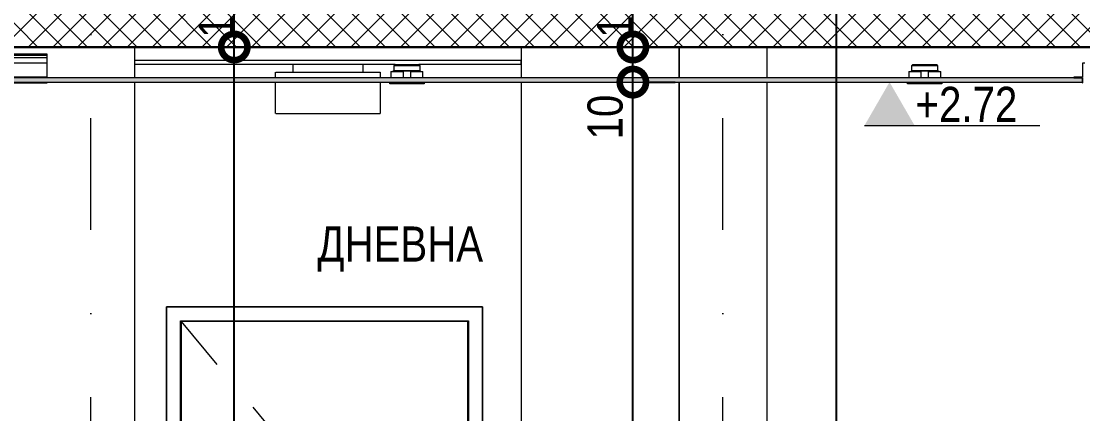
# Model space of a CAD drawing. Header units: centimetres. Extents: x 0 to 25250, y 0 to 2250.
# Drawn here: x 18570.9 to 18873.3, y 446.1 to 557.8 of the extents above; entities that cross this region are included whole.
import ezdxf

# ---------------------------------------------------------------- set-up
doc = ezdxf.new("R2010")
doc.units = ezdxf.units.CM
doc.linetypes.add('23-View-2$0$Dash', pattern=[31.75, 15.875, -15.875])
doc.linetypes.add('23-View-2$0$Dash dot', pattern=[79.375, 31.75, -23.8125, 0, -23.8125])
for name, color, linetype, lineweight in [('A-ANNO-DIMS', 7, 'Continuous', 9), ('A-ANNO-NOTE', 7, 'Continuous', 9), ('A-AREA-IDEN', 7, 'Continuous', 9), ('A-CLNG', 7, 'Continuous', 15), ('A-CLNG-PATT', 7, 'Continuous', 15), ('A-DOOR', 7, 'Continuous', 9), ('A-DOOR-FRAM', 7, 'Continuous', 15), ('A-FLOR-FNSH', 7, 'Continuous', 9), ('A-FLOR-PATT', 7, 'Continuous', 9), ('A-WALL', 7, 'Continuous', 9), ('E-LITE-EQPM', 7, 'Continuous', 9), ('G-ANNO-DIMS', 7, 'Continuous', 9), ('S-COLS', 7, 'Continuous', 9), ('S-GRID', 7, 'Continuous', 9)]:
    doc.layers.add(name, color=color, linetype=linetype, lineweight=lineweight)
doc.styles.add('23-View-2$0$Arial Narrow', font='ARIALN.TTF', dxfattribs={"height": 10})
doc.styles.add('23-View-2$0$Arial Narrow_1', font='ARIALN.TTF', dxfattribs={"height": 10})
doc.dimstyles.new('23-View-2$0$TEC_DIM', dxfattribs={"dimscale": 30.48, "dimtxt": 10.23431, "dimasz": 0.492126, "dimexe": 0.393701, "dimexo": 0.246063, "dimgap": 0, "dimtad": 1, "dimdec": 0, "dimzin": 0, "dimdsep": 46, "dimtxsty": '23-View-2$0$Arial Narrow_1', "dimblk1": '23-View-2$0$_DotSmall', "dimblk2": '23-View-2$0$_DotSmall', "dimsah": 1, "dimcen": 0.09, "dimazin": 0, "dimtfac": 1, "dimtdec": 4, "dimtix": 1, "dimtmove": 0, "dimatfit": 3, "dimfxl": 1, "dimtvp": 1, "dimtolj": 1, "dimtzin": 0, "dimarcsym": 2})
doc.dimstyles.new('23-View-2$0$TEC_DIM_1', dxfattribs={"dimscale": 30.48, "dimtxt": 10.23431, "dimasz": 0.492126, "dimexe": 0.393701, "dimexo": 0.246063, "dimgap": 0, "dimtad": 1, "dimdec": 0, "dimzin": 0, "dimdsep": 46, "dimtxsty": '23-View-2$0$Arial Narrow_1', "dimblk1": '23-View-2$0$_DotSmall', "dimblk2": '23-View-2$0$_DotSmall', "dimsah": 1, "dimcen": 0.09, "dimazin": 0, "dimtfac": 1, "dimtdec": 4, "dimtix": 1, "dimtmove": 2, "dimatfit": 3, "dimfxl": 1, "dimtvp": 1, "dimtolj": 1, "dimtzin": 0, "dimarcsym": 2})

# ---------------------------------------------------------------- blocks, each defined once
blk = doc.blocks.new('TEC_DOOR-INT - 90x200-2358335-В-В')
at = {"layer": 'A-DOOR', "linetype": '23-View-2$0$Dash'}
for p, q in [((-888.39, 203.8), (-806.79, 106.3)), ((-806.79, 106.3), (-888.39, 8.8))]:
    blk.add_line(p, q, dxfattribs=at)
at = {"layer": 'A-DOOR', "lineweight": 15}
for p, q in [((-806.79, 203.8), (-888.39, 203.8)), ((-888.39, 203.8), (-888.39, 8.8)), ((-806.79, 8.8), (-806.79, 203.8)), ((-888.39, 8.8), (-806.79, 8.8))]:
    blk.add_line(p, q, dxfattribs=at)
at = {"layer": 'A-DOOR'}
for p, q in [((-815.79, 109), (-826.29, 109)), ((-826.29, 108), (-826.29, 109)), ((-826.29, 107), (-826.29, 108)), ((-826.29, 107), (-815.79, 107))]:
    blk.add_line(p, q, dxfattribs=at)
at = {"layer": 'A-DOOR', "flags": 128}
for points in [[(-814.29, 109), (-814.29, 109), (-814.29, 109), (-814.3, 109), (-814.31, 109), (-814.32, 109), (-814.33, 109), (-814.35, 109), (-814.36, 109), (-814.38, 109), (-814.41, 109), (-814.43, 109), (-814.46, 109), (-814.49, 109), (-814.52, 109), (-814.55, 109), (-814.58, 109), (-814.62, 109), (-814.66, 109), (-814.7, 109), (-814.74, 109), (-814.79, 109), (-814.83, 109), (-814.88, 109), (-814.93, 109), (-814.98, 109), (-815.03, 109), (-815.08, 109), (-815.13, 109), (-815.19, 109), (-815.24, 109), (-815.3, 109), (-815.36, 109), (-815.41, 109), (-815.47, 109), (-815.53, 109), (-815.59, 109), (-815.65, 109), (-815.71, 109), (-815.77, 109), (-815.79, 109)], [(-815.79, 107), (-815.73, 107), (-815.67, 107), (-815.61, 107), (-815.55, 107), (-815.49, 107), (-815.43, 107), (-815.37, 107), (-815.31, 107), (-815.26, 107), (-815.2, 107), (-815.15, 107), (-815.09, 107), (-815.04, 107), (-814.99, 107), (-814.94, 107), (-814.89, 107), (-814.84, 107), (-814.8, 107), (-814.75, 107), (-814.71, 107), (-814.67, 107), (-814.63, 107), (-814.59, 107), (-814.56, 107), (-814.52, 107), (-814.49, 107), (-814.46, 107), (-814.44, 107), (-814.41, 107), (-814.39, 107), (-814.37, 107), (-814.35, 107), (-814.33, 107), (-814.32, 107), (-814.31, 107), (-814.3, 107), (-814.29, 107), (-814.29, 107), (-814.29, 107)]]:
    blk.add_lwpolyline(points, dxfattribs=at)
at = {"layer": 'A-DOOR'}
for start, end in [(360, 160.3657), (199.5633, 360)]:
    blk.add_arc((-814.04, 108), 3, start, end, dxfattribs=at)
at = {"layer": 'A-DOOR-FRAM'}
for p, q in [((-802.59, 208), (-892.59, 208)), ((-892.59, 208), (-892.59, 9.12)), ((-802.59, 8), (-802.59, 208)), ((-888.59, 204), (-806.59, 204)), ((-888.59, 8), (-888.59, 204)), ((-806.59, 204), (-806.59, 8))]:
    blk.add_line(p, q, dxfattribs=at)
blk = doc.blocks.new('Spot Elevations - ELEVATION_PROJECT-V38-В-В')
at = {"layer": 'A-ANNO-NOTE'}
blk.add_hatch(color=256, dxfattribs=at).paths.add_polyline_path([(-861.27, 549.61), (-846.96, 549.61), (-854.12, 562)])
blk.add_line((-861.27, 549.61), (-811.27, 549.61), dxfattribs=at)
blk = doc.blocks.new('23-View-2$0$_DotSmall')
at = {"color": 0, "linetype": 'ByBlock', "const_width": 0.5}
blk.add_lwpolyline([(-0.0625, 0, 1), (0.0625, 0, 1)], format="xyb", close=True, dxfattribs=at)
blk = doc.blocks.new('*D3266')
at = {"layer": 'A-ANNO-DIMS', "color": 0, "lineweight": -2, "transparency": 16777216}
for p, q in [((18803.19, 268.5), (18803.19, 568.5)), ((18808.04, 568.5), (18815.19, 568.5)), ((18808.04, 268.5), (18815.19, 268.5))]:
    blk.add_line(p, q, dxfattribs=at)
at = {"layer": 'A-ANNO-DIMS', "color": 0, "lineweight": -2, "transparency": 16777216, "xscale": 15, "yscale": 15, "zscale": 15}
for p, rotation in [((18803.19, 568.5), 90), ((18803.19, 268.5), 270)]:
    blk.add_blockref('23-View-2$0$_DotSmall', p, dxfattribs=dict(at, rotation=rotation))
at = {"layer": 'A-ANNO-DIMS', "color": 0, "transparency": 16777216, "insert": (18798.09, 418.5), "char_height": 10, "width": 22.8079, "attachment_point": 5, "rotation": 90, "style": '23-View-2$0$Arial Narrow_1'}
blk.add_mtext('\\A1;300', dxfattribs=at)
blk = doc.blocks.new('*D3270')
at = {"layer": 'A-ANNO-DIMS', "color": 0, "lineweight": -2, "transparency": 16777216}
for p, q in [((18745.18, 276.5), (18745.18, 540.5)), ((18750.03, 540.5), (18757.18, 540.5)), ((18750.03, 276.5), (18757.18, 276.5))]:
    blk.add_line(p, q, dxfattribs=at)
at = {"layer": 'A-ANNO-DIMS', "color": 0, "lineweight": -2, "transparency": 16777216, "xscale": 15, "yscale": 15, "zscale": 15}
for p, rotation in [((18745.18, 540.5), 90), ((18745.18, 276.5), 270)]:
    blk.add_blockref('23-View-2$0$_DotSmall', p, dxfattribs=dict(at, rotation=rotation))
at = {"layer": 'A-ANNO-DIMS', "color": 0, "transparency": 16777216, "insert": (18740.07, 408.5), "char_height": 10, "width": 22.8079, "attachment_point": 5, "rotation": 90, "style": '23-View-2$0$Arial Narrow_1'}
blk.add_mtext('\\A1;264', dxfattribs=at)
blk = doc.blocks.new('*D3271')
at = {"layer": 'A-ANNO-DIMS', "color": 0, "lineweight": -2, "transparency": 16777216}
for p, q in [((18745.18, 540.5), (18745.18, 550.5)), ((18750.03, 550.5), (18757.18, 550.5)), ((18750.03, 540.5), (18757.18, 540.5))]:
    blk.add_line(p, q, dxfattribs=at)
at = {"layer": 'A-ANNO-DIMS', "color": 0, "lineweight": -2, "transparency": 16777216, "xscale": 15, "yscale": 15, "zscale": 15}
for p, rotation in [((18745.18, 550.5), 90), ((18745.18, 540.5), 270)]:
    blk.add_blockref('23-View-2$0$_DotSmall', p, dxfattribs=dict(at, rotation=rotation))
at = {"layer": 'A-ANNO-DIMS', "color": 0, "transparency": 16777216, "insert": (18732.25, 524.18), "char_height": 10, "width": 15.2053, "attachment_point": 1, "rotation": 90, "line_spacing_factor": 0.974696, "style": '23-View-2$0$Arial Narrow_1'}
blk.add_mtext('\\A1;10', dxfattribs=at)
blk = doc.blocks.new('*D3272')
at = {"layer": 'A-ANNO-DIMS', "color": 0, "lineweight": -2, "transparency": 16777216}
for p, q in [((18745.18, 550.5), (18745.18, 568.5)), ((18750.03, 568.5), (18757.18, 568.5)), ((18750.03, 550.5), (18757.18, 550.5))]:
    blk.add_line(p, q, dxfattribs=at)
at = {"layer": 'A-ANNO-DIMS', "color": 0, "lineweight": -2, "transparency": 16777216, "xscale": 15, "yscale": 15, "zscale": 15}
for p, rotation in [((18745.18, 568.5), 90), ((18745.18, 550.5), 270)]:
    blk.add_blockref('23-View-2$0$_DotSmall', p, dxfattribs=dict(at, rotation=rotation))
at = {"layer": 'A-ANNO-DIMS', "color": 0, "transparency": 16777216, "insert": (18740.07, 559.5), "char_height": 10, "width": 15.2053, "attachment_point": 5, "rotation": 90, "style": '23-View-2$0$Arial Narrow_1'}
blk.add_mtext('\\A1;18', dxfattribs=at)
blk = doc.blocks.new('*D3279')
at = {"layer": 'A-ANNO-DIMS', "color": 0, "lineweight": -2, "transparency": 16777216}
for p, q in [((18631.64, 268.5), (18631.64, 550.5)), ((18636.48, 550.5), (18643.64, 550.5)), ((18636.48, 268.5), (18643.64, 268.5))]:
    blk.add_line(p, q, dxfattribs=at)
at = {"layer": 'A-ANNO-DIMS', "color": 0, "lineweight": -2, "transparency": 16777216, "xscale": 15, "yscale": 15, "zscale": 15}
for p, rotation in [((18631.64, 550.5), 90), ((18631.64, 268.5), 270)]:
    blk.add_blockref('23-View-2$0$_DotSmall', p, dxfattribs=dict(at, rotation=rotation))
at = {"layer": 'A-ANNO-DIMS', "color": 0, "transparency": 16777216, "insert": (18626.53, 409.5), "char_height": 10, "width": 22.8079, "attachment_point": 5, "rotation": 90, "style": '23-View-2$0$Arial Narrow_1'}
blk.add_mtext('\\A1;282', dxfattribs=at)
blk = doc.blocks.new('*D3280')
at = {"layer": 'A-ANNO-DIMS', "color": 0, "lineweight": -2, "transparency": 16777216}
for p, q in [((18631.64, 550.5), (18631.64, 568.5)), ((18636.48, 568.5), (18643.64, 568.5)), ((18636.48, 550.5), (18643.64, 550.5))]:
    blk.add_line(p, q, dxfattribs=at)
at = {"layer": 'A-ANNO-DIMS', "color": 0, "lineweight": -2, "transparency": 16777216, "xscale": 15, "yscale": 15, "zscale": 15}
for p, rotation in [((18631.64, 568.5), 90), ((18631.64, 550.5), 270)]:
    blk.add_blockref('23-View-2$0$_DotSmall', p, dxfattribs=dict(at, rotation=rotation))
at = {"layer": 'A-ANNO-DIMS', "color": 0, "transparency": 16777216, "insert": (18626.53, 559.5), "char_height": 10, "width": 15.2053, "attachment_point": 5, "rotation": 90, "style": '23-View-2$0$Arial Narrow_1'}
blk.add_mtext('\\A1;18', dxfattribs=at)
blk = doc.blocks.new('ClearAccent-RS060B-3D - 1xLED5-36-_830-1748872-В-В')
at = {"layer": 'E-LITE-EQPM', "lineweight": 5}
for p, q in [((-827.84, 275.24), (-828.08, 275)), ((-827.48, 277), (-827.84, 276.64)), ((-827.84, 276.64), (-827.84, 275.24)), ((-824.09, 276.64), (-827.84, 276.64)), ((-827.84, 275.24), (-824.09, 275.24)), ((-824.09, 275.24), (-827.84, 275.24)), ((-827.48, 277), (-824.09, 277)), ((-827.38, 275.24), (-827.38, 275)), ((-824.09, 277), (-820.69, 277)), ((-820.34, 276.64), (-824.09, 276.64)), ((-824.09, 275.24), (-820.34, 275.24)), ((-820.34, 275.24), (-824.09, 275.24)), ((-820.79, 275), (-820.79, 275.24)), ((-820.34, 276.64), (-820.69, 277)), ((-820.34, 275.24), (-820.34, 276.64)), ((-820.09, 275), (-820.34, 275.24)), ((-828.66, 275), (-828.66, 273.32)), ((-828.66, 275), (-825.12, 275)), ((-828.66, 273.32), (-828.59, 273.25)), ((-828.66, 273.32), (-825.12, 273.32)), ((-825.09, 273.25), (-825.09, 275.11)), ((-823.09, 275.11), (-825.09, 275.11)), ((-823.09, 275.11), (-823.09, 273.25)), ((-823.05, 275), (-819.52, 275)), ((-823.05, 273.32), (-819.52, 273.32)), ((-819.59, 273.25), (-819.52, 273.32)), ((-819.52, 273.32), (-819.52, 275)), ((-829.09, 272), (-829.09, 271.5)), ((-824.09, 271.5), (-828.96, 271.5)), ((-819.21, 271.5), (-824.09, 271.5)), ((-819.09, 271.5), (-819.09, 272))]:
    blk.add_line(p, q, dxfattribs=at)
blk = doc.blocks.new('ClearAccent-RS060B-3D - 1xLED5-36-_830-V31-В-В')
at = {"layer": 'E-LITE-EQPM', "lineweight": 5}
for p, q in [((-828.66, 273.32), (-828.59, 273.25)), ((-819.59, 273.25), (-819.52, 273.32)), ((-829.09, 272), (-829.09, 271.5)), ((-828.96, 271.5), (-828.96, 271.5)), ((-819.21, 271.5), (-819.21, 271.5)), ((-819.09, 271.5), (-819.09, 272))]:
    blk.add_line(p, q, dxfattribs=at)
blk = doc.blocks.new('ClearAccent-RS060B-3D - 1xLED5-36-_830-V32-В-В')
at = {"layer": 'E-LITE-EQPM', "lineweight": 5}
for p, q in [((-680.34, 275.24), (-680.58, 275)), ((-679.98, 277), (-680.34, 276.64)), ((-680.34, 276.64), (-680.34, 275.24)), ((-676.59, 276.64), (-680.34, 276.64)), ((-680.34, 275.24), (-676.59, 275.24)), ((-676.59, 275.24), (-680.34, 275.24)), ((-679.98, 277), (-676.59, 277)), ((-679.88, 275.24), (-679.88, 275)), ((-676.59, 277), (-673.19, 277)), ((-672.84, 276.64), (-676.59, 276.64)), ((-676.59, 275.24), (-673.34, 275.24)), ((-673.34, 275.24), (-676.59, 275.24)), ((-673.3, 275.24), (-672.84, 275.24)), ((-672.84, 275.24), (-673.3, 275.24)), ((-673.29, 275), (-673.29, 275.24)), ((-672.84, 276.64), (-673.19, 277)), ((-672.84, 275.24), (-672.84, 276.64)), ((-672.59, 275), (-672.84, 275.24)), ((-681.16, 275), (-681.16, 273.32)), ((-681.16, 275), (-677.62, 275)), ((-681.16, 273.32), (-681.09, 273.25)), ((-681.16, 273.32), (-677.62, 273.32)), ((-677.59, 273.25), (-677.59, 275.11)), ((-675.59, 275.11), (-677.59, 275.11)), ((-675.59, 275.11), (-675.59, 273.25)), ((-675.55, 275), (-672.02, 275)), ((-675.55, 273.32), (-672.02, 273.32)), ((-672.09, 273.25), (-672.02, 273.32)), ((-672.02, 273.32), (-672.02, 275)), ((-681.59, 272), (-681.59, 271.5)), ((-676.59, 271.5), (-681.46, 271.5)), ((-671.71, 271.5), (-676.59, 271.5)), ((-671.59, 271.5), (-671.59, 272))]:
    blk.add_line(p, q, dxfattribs=at)
blk = doc.blocks.new('TRACK LIGHT MAYTONI SYS LINE - 180-1621506-В-В')
at = {"layer": 'E-LITE-EQPM', "lineweight": 5}
for p, q in [((-926.59, 279.92), (-1106.59, 279.92)), ((-1106.59, 279.92), (-1106.59, 279.79)), ((-1106.59, 279.79), (-926.59, 279.79)), ((-1106.59, 279.79), (-1106.59, 279.56)), ((-926.59, 279.56), (-1106.59, 279.56)), ((-1106.59, 279.56), (-1106.59, 278.88)), ((-926.59, 278.88), (-1106.59, 278.88)), ((-1106.59, 278.88), (-1106.59, 277.38)), ((-926.59, 279.79), (-926.59, 279.92)), ((-926.59, 279.56), (-926.59, 279.79)), ((-926.59, 278.88), (-926.59, 279.56)), ((-926.59, 277.38), (-926.59, 278.88)), ((-926.59, 277.38), (-1106.59, 277.38)), ((-1106.59, 277.38), (-1106.59, 273.45)), ((-926.59, 273.45), (-926.59, 277.38)), ((-926.59, 273.45), (-1106.59, 273.45)), ((-1106.59, 273.45), (-1106.59, 273.25)), ((-926.59, 273.25), (-926.59, 273.45)), ((-1106.59, 272), (-1106.59, 271.83)), ((-1106.59, 271.83), (-926.59, 271.83)), ((-926.59, 271.83), (-926.59, 272))]:
    blk.add_line(p, q, dxfattribs=at)
blk = doc.blocks.new('Deckenleuchte rund mit Ring Aufbau - 30-1634168-В-В')
at = {"layer": 'E-LITE-EQPM', "lineweight": 5}
for p, q in [((-856.59, 277), (-856.59, 274.81)), ((-836.59, 274.81), (-836.59, 277)), ((-861.59, 274.81), (-861.59, 273.25)), ((-861.43, 274.81), (-846.59, 274.81)), ((-846.59, 274.81), (-831.74, 274.81)), ((-831.59, 273.25), (-831.59, 274.81)), ((-861.59, 272), (-861.59, 263.03)), ((-831.59, 263.03), (-831.59, 272)), ((-861.43, 263.03), (-846.59, 263.03)), ((-846.59, 263.03), (-831.74, 263.03))]:
    blk.add_line(p, q, dxfattribs=at)

msp = doc.modelspace()

# ---------------------------------------------------------------- hatches: boundary and pattern name
at = {"layer": 'A-CLNG-PATT', "true_color": 0xffff80}
h = msp.add_hatch(color=51, dxfattribs=at)
h.paths.add_polyline_path([(18838.01, 540.5), (18873.27, 540.5), (18873.27, 541.75), (18338.32, 541.7), (18338.32, 540.5), (18831.59, 540.5)])
h.paths.add_polyline_path([(19243.32, 540.5), (19243.32, 541.75), (19153.37, 541.7), (19153.37, 540.5), (19223.33, 540.5)])
h.paths.add_polyline_path([(19149.27, 540.5), (19149.27, 541.75), (18877.37, 541.7), (18877.37, 540.5), (19146.27, 540.5)])
at = {"layer": 'A-FLOR-PATT'}
h = msp.add_hatch(dxfattribs=at)
h.set_pattern_fill('FP2_34', color=256, style=0, pattern_type=2)
h.set_pattern_definition([(45, (18835.914, 601.401), (-3.535534, 3.535534), []), (135, (18835.914, 601.401), (-3.535534, -3.535534), [])])
h.paths.add_polyline_path([(18876.54, 550.5), (19372.16, 550.5), (19372.16, 568.5), (18298.32, 568.5), (18298.32, 550.5), (18863.7, 550.5)])

# ---------------------------------------------------------------- linework, layer by layer
at = {"layer": 'A-CLNG', "lineweight": 5}
for p, q in [((18603.32, 546.75), (18713.32, 546.75)), ((18677.43, 545.5), (18603.32, 545.5)), ((18713.32, 545.5), (18684.21, 545.5)), ((18713.32, 545.5), (18713.32, 546.75)), ((18873.87, 545.89), (18873.27, 545.89)), ((18873.27, 545.89), (18873.27, 541.95)), ((18870.82, 541.75), (18338.32, 541.75)), ((18873.27, 541.95), (18870.82, 541.95)), ((18870.82, 541.95), (18870.82, 541.75)), ((18873.27, 541.75), (18870.82, 541.75)), ((18870.82, 541.75), (18873.27, 541.75)), ((18873.27, 540.5), (18873.27, 541.75)), ((18873.27, 541.75), (18873.27, 540.5)), ((18338.32, 540.5), (18873.27, 540.5)), ((18873.27, 540.5), (18873.27, 540.34)), ((18873.27, 540.34), (18873.39, 540.34))]:
    msp.add_line(p, q, dxfattribs=at)
at = {"layer": 'A-FLOR-FNSH', "lineweight": 30}
msp.add_line((18323.32, 550.5), (19258.32, 550.5), dxfattribs=at)
at = {"layer": 'A-WALL'}
for p, q in [((18603.32, 541.75), (18603.32, 550.5)), ((18713.32, 550.5), (18713.32, 541.75)), ((18758.32, 541.75), (18758.32, 550.5)), ((18783.32, 550.5), (18783.32, 541.75)), ((18603.32, 319.47), (18603.32, 540.5)), ((18713.32, 540.5), (18713.32, 276.5)), ((18758.32, 276.5), (18758.32, 540.5)), ((18783.32, 540.5), (18783.32, 276.5)), ((18612.32, 476.5), (18702.32, 476.5)), ((18612.32, 277.62), (18612.32, 476.5)), ((18702.32, 476.5), (18702.32, 276.5))]:
    msp.add_line(p, q, dxfattribs=at)
at = {"layer": 'S-COLS'}
for p, q in [((18603.32, 541.75), (18603.32, 550.5)), ((18758.32, 550.5), (18758.32, 541.75)), ((18783.32, 550.5), (18783.32, 541.75)), ((18603.32, 319.47), (18603.32, 540.5)), ((18758.32, 540.5), (18758.32, 276.5)), ((18783.32, 540.5), (18783.32, 276.5))]:
    msp.add_line(p, q, dxfattribs=at)
at = {"layer": 'S-GRID', "color": 1, "linetype": '23-View-2$0$Dash dot', "lineweight": 18, "true_color": 0xff0000}
for p, q in [((18590.82, 180.58), (18590.82, 944)), ((18770.82, 180.58), (18770.82, 944))]:
    msp.add_line(p, q, dxfattribs=at)

# ---------------------------------------------------------------- block references
at = {"layer": 'A-DOOR'}
msp.add_blockref('TEC_DOOR-INT - 90x200-2358335-В-В', (19504.91, 268.5), dxfattribs=at)
at = {"layer": 'E-LITE-EQPM', "lineweight": 5}
for name, p in [('TRACK LIGHT MAYTONI SYS LINE - 180-1621506-В-В', (19504.91, 268.5)), ('Deckenleuchte rund mit Ring Aufbau - 30-1634168-В-В', (19504.91, 268.5)), ('ClearAccent-RS060B-3D - 1xLED5-36-_830-1748872-В-В', (19504.91, 268.5)), ('ClearAccent-RS060B-3D - 1xLED5-36-_830-V32-В-В', (19504.91, 268.5)), ('ClearAccent-RS060B-3D - 1xLED5-36-_830-V31-В-В', (19504.91, 268.5)), ('ClearAccent-RS060B-3D - 1xLED5-36-_830-V31-В-В', (19504.91, 268.5)), ('ClearAccent-RS060B-3D - 1xLED5-36-_830-V31-В-В', (19504.91, 268.5)), ('ClearAccent-RS060B-3D - 1xLED5-36-_830-V31-В-В', (19504.91, 268.5)), ('ClearAccent-RS060B-3D - 1xLED5-36-_830-V31-В-В', (19504.91, 268.5)), ('ClearAccent-RS060B-3D - 1xLED5-36-_830-V31-В-В', (19652.41, 268.5)), ('ClearAccent-RS060B-3D - 1xLED5-36-_830-V31-В-В', (19652.41, 268.5)), ('ClearAccent-RS060B-3D - 1xLED5-36-_830-V31-В-В', (19652.41, 268.5)), ('ClearAccent-RS060B-3D - 1xLED5-36-_830-V31-В-В', (19652.41, 268.5))]:
    msp.add_blockref(name, p, dxfattribs=at)
at = {"layer": 'G-ANNO-DIMS'}
msp.add_blockref('Spot Elevations - ELEVATION_PROJECT-V38-В-В', (19672.41, -21.5), dxfattribs=at)

# ---------------------------------------------------------------- texts
at = {"layer": 'A-AREA-IDEN', "insert": (18678.9, 486.49), "char_height": 10, "width": 48.6, "attachment_point": 8, "line_spacing_factor": 0.949189, "style": '23-View-2$0$Arial Narrow'}
msp.add_mtext('\\pt63.5,127,190.5,254,317.5,381,444.5,508,571.5,635,698.5,762,825.5,889,952.5,1016,1079.5,1143,1206.5,1270,1333.5,1397,1460.5,1524,1587.5,1651,1714.5,1778,1841.5,1905,1968.5,2032;{\\fArial Narrow|b0|i0|c204|p34;ДНЕВНА}', dxfattribs=at)
at = {"layer": 'G-ANNO-DIMS', "insert": (18825.69, 539.16), "char_height": 10, "width": 34.7536, "attachment_point": 1, "line_spacing_factor": 0.974696, "style": '23-View-2$0$Arial Narrow_1'}
msp.add_mtext('+2.72', dxfattribs=at)

# ---------------------------------------------------------------- dimensions: what is measured, and where the dimension line sits
at = {"layer": 'A-ANNO-DIMS'}
for base, p1, p2, override, picture, middle in [((18631.64, 568.5), (18628.98, 550.5), (18628.98, 568.5), {"dimpost": '<>', "dimfxl": 18}, '*D3280', (18626.53, 559.5)), ((18745.18, 568.5), (18742.53, 550.5), (18742.53, 568.5), {"dimpost": '<>', "dimfxl": 18}, '*D3272', (18740.07, 559.5)), ((18803.19, 568.5), (18800.54, 268.5), (18800.54, 568.5), {"dimpost": '<>', "dimfxl": 300}, '*D3266', (18798.09, 418.5)), ((18631.64, 550.5), (18628.98, 268.5), (18628.98, 550.5), {"dimpost": '<>', "dimfxl": 282}, '*D3279', (18626.53, 409.5)), ((18745.18, 540.5), (18742.53, 276.5), (18742.53, 540.5), {"dimpost": '<>', "dimfxl": 264}, '*D3270', (18740.07, 408.5))]:
    dim = msp.add_linear_dim(base=base, p1=p1, p2=p2, angle=90, dimstyle='23-View-2$0$TEC_DIM', override=override, dxfattribs=at)
    dim.commit()
    dim.dimension.update_dxf_attribs({"geometry": picture, "text_midpoint": middle})
dim = msp.add_linear_dim(base=(18745.18, 550.5), p1=(18742.53, 540.5), p2=(18742.53, 550.5), angle=90, dimstyle='23-View-2$0$TEC_DIM_1', override={"dimpost": '<>', "dimfxl": 10}, dxfattribs=at)
dim.commit()
dim.dimension.update_dxf_attribs({"geometry": '*D3271', "text_midpoint": (18738.92, 531.78), "dimtype": 160, "text_rotation": 90})

doc.saveas('drawing.dxf')
